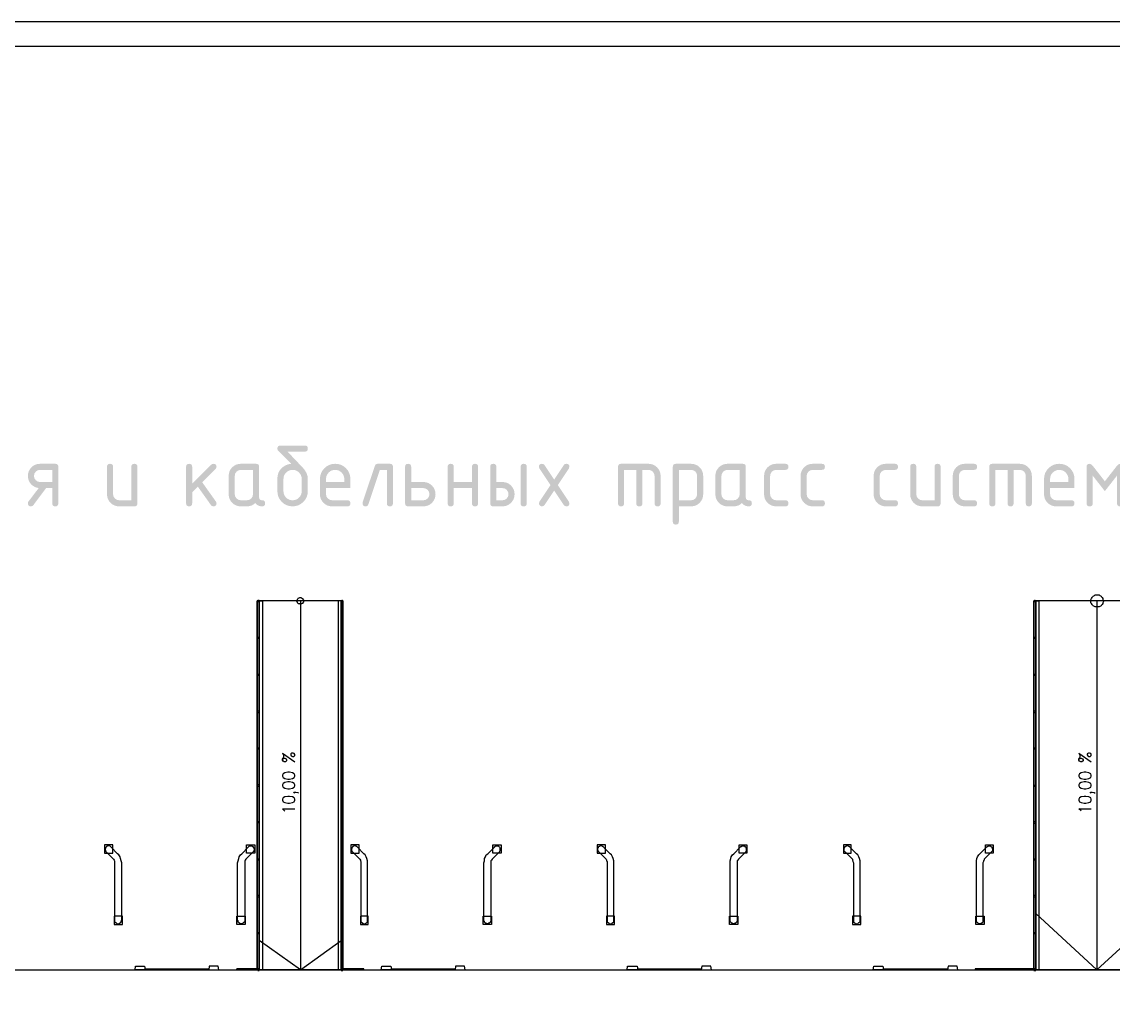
# Model space of a CAD drawing. Header units: millimetres. Extents: x 0 to 420, y 0 to 297.
# Drawn here: x 166.7 to 243.8, y 228.4 to 296.9 of the extents above; entities that cross this region are included whole.
import ezdxf

# ---------------------------------------------------------------- set-up
doc = ezdxf.new("R2010")
doc.units = ezdxf.units.MM
doc.layers.get('0').update_dxf_attribs({"linetype": 'CONTINUOUS'})
doc.styles.get("Standard").update_dxf_attribs({"font": 'STANDARD'})

msp = doc.modelspace()

# ---------------------------------------------------------------- hatches: boundary and pattern name
at = {"true_color": 0x000007}
h = msp.add_hatch(color=0, dxfattribs=at)
h.paths.add_polyline_path([(186.873265, 264.611995), (186.873265, 263.752651), (186.853628, 263.537763), (186.794717, 263.339515), (186.696531, 263.157803), (186.559072, 262.992525), (186.393716, 262.855066), (186.211875, 262.75688), (186.013602, 262.697969), (185.798946, 262.678332), (185.584058, 262.697969), (185.38581, 262.75688), (185.204099, 262.855066), (185.03882, 262.992525), (184.901361, 263.157803), (184.803176, 263.339515), (184.744265, 263.537763), (184.724628, 263.752651), (184.724628, 264.611995), (184.733311, 264.768653), (184.759371, 264.914509), (184.802821, 265.049566), (184.863672, 265.173822), (184.941938, 265.287277), (185.037632, 265.389932), (185.150767, 265.481787), (185.281355, 265.562842), (185.504115, 265.655377), (185.710752, 265.686314), (184.76652, 266.630546), (184.735032, 266.683462), (184.724628, 266.757877), (184.737977, 266.853056), (184.778096, 266.921105), (184.845085, 266.961973), (184.93905, 266.975607), (186.661598, 266.975607), (186.755649, 266.962171), (186.822829, 266.921863), (186.863136, 266.854684), (186.876572, 266.760633), (186.863136, 266.666668), (186.822829, 266.599678), (186.755649, 266.55956), (186.661598, 266.54621), (185.440656, 266.54621), (186.521589, 265.409604), (186.67537, 265.220563), (186.785277, 265.024649), (186.851259, 264.82181)], flags=0)
h.paths.add_polyline_path([(186.443317, 263.752651), (186.443317, 264.611995), (186.431449, 264.740661), (186.395912, 264.85956), (186.336812, 264.96864), (186.25425, 265.067851), (186.155049, 265.150412), (186.046028, 265.209513), (185.927293, 265.245049), (185.798946, 265.256917), (185.669962, 265.245049), (185.550899, 265.209513), (185.441759, 265.150412), (185.34254, 265.067851), (185.260064, 264.96864), (185.201153, 264.85956), (185.165807, 264.740661), (185.154024, 264.611995), (185.154024, 263.752651), (185.165703, 263.622642), (185.20074, 263.503019), (185.259134, 263.393836), (185.340886, 263.295142), (185.439588, 263.21339), (185.548832, 263.154996), (185.668618, 263.119959), (185.798946, 263.10828), (185.927293, 263.120062), (186.046028, 263.155409), (186.155049, 263.21432), (186.25425, 263.296796), (186.336812, 263.396006), (186.395912, 263.505086), (186.431449, 263.623985)], flags=0)
h = msp.add_hatch(color=0, dxfattribs=at)
h.paths.add_polyline_path([(167.866281, 263.974239), (167.707325, 264.006287), (167.562837, 264.063605), (167.432819, 264.146244), (167.317271, 264.254257), (167.222582, 264.380253), (167.155076, 264.517669), (167.114648, 264.666557), (167.101194, 264.826969), (167.116706, 265.000602), (167.163275, 265.160179), (167.240953, 265.3057), (167.349793, 265.437165), (167.481266, 265.54609), (167.626847, 265.623958), (167.786588, 265.670716), (167.960539, 265.686314), (169.034858, 265.686314), (169.128909, 265.672887), (169.196088, 265.632639), (169.236396, 265.565624), (169.249832, 265.471891), (169.249832, 262.893306), (169.236396, 262.799255), (169.196088, 262.732076), (169.128909, 262.691768), (169.034858, 262.678332), (168.940807, 262.691768), (168.873627, 262.732076), (168.83332, 262.799255), (168.819884, 262.893306), (168.819884, 263.967625), (168.383872, 263.967625), (167.488148, 262.765976), (167.412424, 262.700243), (167.315617, 262.678332), (167.221652, 262.691768), (167.154662, 262.732076), (167.114544, 262.799255), (167.101194, 262.893306), (167.111599, 262.963104), (167.143087, 263.023393)], flags=0)
h.paths.add_polyline_path([(167.530591, 264.826969), (167.562148, 264.663258), (167.657371, 264.524352), (167.796759, 264.42913), (167.960539, 264.397573), (168.819884, 264.397573), (168.819884, 265.256917), (167.960539, 265.256917), (167.794692, 265.225498), (167.655717, 265.13124), (167.561735, 264.992334)], flags=0)
for points in [[(174.837587, 265.471891), (174.837587, 262.893306), (174.824151, 262.799255), (174.783843, 262.732076), (174.716664, 262.691768), (174.622613, 262.678332), (173.548294, 262.678332), (173.374343, 262.693852), (173.214602, 262.740482), (173.069021, 262.818324), (172.937548, 262.927482), (172.828709, 263.058946), (172.75103, 263.204467), (172.704461, 263.364044), (172.68895, 263.537677), (172.68895, 265.471891), (172.702299, 265.565624), (172.742418, 265.632639), (172.809407, 265.672887), (172.903372, 265.686314), (172.997424, 265.672887), (173.064603, 265.632639), (173.10491, 265.565624), (173.118346, 265.471891), (173.118346, 263.537677), (173.149903, 263.373966), (173.245126, 263.23506), (173.384514, 263.139837), (173.548294, 263.10828), (174.407639, 263.10828), (174.407639, 265.471891), (174.421075, 265.565624), (174.461382, 265.632639), (174.528562, 265.672887), (174.622613, 265.686314), (174.716664, 265.672887), (174.783843, 265.632639), (174.824151, 265.565624)], [(178.706102, 264.273549), (180.05713, 265.624578), (180.126514, 265.670742), (180.210368, 265.686314), (180.304419, 265.672887), (180.371599, 265.632639), (180.411906, 265.565624), (180.425342, 265.471891), (180.408943, 265.391758), (180.360299, 265.321961), (179.416067, 264.377729), (180.382898, 263.016778), (180.414662, 262.955662), (180.425342, 262.889999), (180.411906, 262.797395), (180.371599, 262.731249), (180.304419, 262.691561), (180.210368, 262.678332), (180.108393, 262.70107), (180.031223, 262.769283), (179.106835, 264.068497), (178.706102, 263.668315), (178.706102, 262.893306), (178.692666, 262.799255), (178.652358, 262.732076), (178.585179, 262.691768), (178.491128, 262.678332), (178.397163, 262.691768), (178.330173, 262.732076), (178.290055, 262.799255), (178.276705, 262.893306), (178.276705, 265.471891), (178.290055, 265.565624), (178.330173, 265.632639), (178.397163, 265.672887), (178.491128, 265.686314), (178.585179, 265.672887), (178.652358, 265.632639), (178.692666, 265.565624), (178.706102, 265.471891)], [(191.813451, 265.686314), (192.672796, 265.686314), (192.766847, 265.672887), (192.834026, 265.632639), (192.874334, 265.565624), (192.88777, 265.471891), (192.88777, 262.893306), (192.874334, 262.799255), (192.834026, 262.732076), (192.766847, 262.691768), (192.672796, 262.678332), (192.578745, 262.691768), (192.511565, 262.732076), (192.471258, 262.799255), (192.457822, 262.893306), (192.457822, 265.256917), (191.966138, 265.256917), (191.155851, 262.824956), (191.12463, 262.760653), (191.080542, 262.71485), (191.023534, 262.687445), (190.953555, 262.678332), (190.85959, 262.691975), (190.792601, 262.732903), (190.752482, 262.801115), (190.739133, 262.896614), (190.748503, 262.961657), (191.598477, 265.510476), (191.633617, 265.58725), (191.68116, 265.642217), (191.741104, 265.675273)], [(197.183034, 263.967625), (197.183034, 262.893306), (197.169598, 262.799255), (197.129291, 262.732076), (197.062112, 262.691768), (196.96806, 262.678332), (196.874095, 262.691768), (196.807106, 262.732076), (196.766987, 262.799255), (196.753638, 262.893306), (196.753638, 265.471891), (196.766987, 265.565624), (196.807106, 265.632639), (196.874095, 265.672887), (196.96806, 265.686314), (197.062112, 265.672887), (197.129291, 265.632639), (197.169598, 265.565624), (197.183034, 265.471891), (197.183034, 264.397573), (198.472327, 264.397573), (198.472327, 265.471891), (198.485763, 265.565624), (198.52607, 265.632639), (198.59325, 265.672887), (198.687301, 265.686314), (198.781352, 265.672887), (198.848531, 265.632639), (198.888839, 265.565624), (198.902275, 265.471891), (198.902275, 262.893306), (198.888839, 262.799255), (198.848531, 262.732076), (198.781352, 262.691768), (198.687301, 262.678332), (198.59325, 262.691768), (198.52607, 262.732076), (198.485763, 262.799255), (198.472327, 262.893306), (198.472327, 263.967625)], [(204.536053, 264.182599), (205.314369, 263.013471), (205.350198, 262.893306), (205.336762, 262.799255), (205.296454, 262.732076), (205.229275, 262.691768), (205.135224, 262.678332), (205.031595, 262.701897), (204.956079, 262.77259), (204.275879, 263.795094), (203.595128, 262.77259), (203.519405, 262.701897), (203.415983, 262.678332), (203.334266, 262.694111), (203.26495, 262.741722), (203.217339, 262.811106), (203.20156, 262.893306), (203.237389, 263.013471), (204.015154, 264.182599), (203.237389, 265.351175), (203.20156, 265.471891), (203.21491, 265.565624), (203.255028, 265.632639), (203.322018, 265.672887), (203.415983, 265.686314), (203.519405, 265.66275), (203.595128, 265.592056), (204.275879, 264.572859), (204.956079, 265.592056), (205.031595, 265.66275), (205.135224, 265.686314), (205.229275, 265.673085), (205.296454, 265.633397), (205.336762, 265.567252), (205.350198, 265.474647), (205.314369, 265.351175)], [(209.003738, 265.686314), (210.937953, 265.686314), (211.109932, 265.670613), (211.268682, 265.623544), (211.414203, 265.54516), (211.546494, 265.435511), (211.656143, 265.303529), (211.734528, 265.158112), (211.781596, 264.999259), (211.797297, 264.826969), (211.797297, 262.893306), (211.783862, 262.799255), (211.743554, 262.732076), (211.676375, 262.691768), (211.582323, 262.678332), (211.488272, 262.691768), (211.421093, 262.732076), (211.380785, 262.799255), (211.367349, 262.893306), (211.367349, 264.826969), (211.336413, 264.994401), (211.243877, 265.132894), (211.105384, 265.225911), (210.937953, 265.256917), (210.508005, 265.256917), (210.508005, 262.893306), (210.494569, 262.799255), (210.454261, 262.732076), (210.387082, 262.691768), (210.293031, 262.678332), (210.199066, 262.691768), (210.132076, 262.732076), (210.091958, 262.799255), (210.078608, 262.893306), (210.078608, 265.256917), (209.218712, 265.256917), (209.218712, 262.893306), (209.205276, 262.799255), (209.164969, 262.732076), (209.097789, 262.691768), (209.003738, 262.678332), (208.909773, 262.691768), (208.842784, 262.732076), (208.802665, 262.799255), (208.789316, 262.893306), (208.789316, 265.471891), (208.802665, 265.565624), (208.842784, 265.632639), (208.909773, 265.672887)], [(219.534055, 264.826969), (219.534055, 263.537677), (219.565612, 263.373966), (219.660835, 263.23506), (219.800223, 263.139837), (219.964003, 263.10828), (220.608374, 263.10828), (220.702425, 263.094844), (220.769604, 263.054537), (220.809912, 262.987357), (220.823348, 262.893306), (220.809912, 262.799255), (220.769604, 262.732076), (220.702425, 262.691768), (220.608374, 262.678332), (219.964003, 262.678332), (219.790052, 262.693852), (219.630311, 262.740482), (219.48473, 262.818324), (219.353257, 262.927482), (219.244417, 263.058946), (219.166739, 263.204467), (219.12017, 263.364044), (219.104658, 263.537677), (219.104658, 264.826969), (219.12017, 265.000602), (219.166739, 265.160179), (219.244417, 265.3057), (219.353257, 265.437165), (219.48473, 265.54609), (219.630311, 265.623958), (219.790052, 265.670716), (219.964003, 265.686314), (220.608374, 265.686314), (220.702425, 265.672887), (220.769604, 265.632639), (220.809912, 265.565624), (220.823348, 265.471891), (220.809912, 265.37784), (220.769604, 265.310661), (220.702425, 265.270353), (220.608374, 265.256917), (219.964003, 265.256917), (219.798156, 265.225498), (219.659181, 265.13124), (219.565199, 264.992334)], [(222.114558, 264.826969), (222.114558, 263.537677), (222.146115, 263.373966), (222.241337, 263.23506), (222.380726, 263.139837), (222.544506, 263.10828), (223.188876, 263.10828), (223.282928, 263.094844), (223.350107, 263.054537), (223.390415, 262.987357), (223.40385, 262.893306), (223.390415, 262.799255), (223.350107, 262.732076), (223.282928, 262.691768), (223.188876, 262.678332), (222.544506, 262.678332), (222.370554, 262.693852), (222.210814, 262.740482), (222.065233, 262.818324), (221.933759, 262.927482), (221.82492, 263.058946), (221.747242, 263.204467), (221.700673, 263.364044), (221.685161, 263.537677), (221.685161, 264.826969), (221.700673, 265.000602), (221.747242, 265.160179), (221.82492, 265.3057), (221.933759, 265.437165), (222.065233, 265.54609), (222.210814, 265.623958), (222.370554, 265.670716), (222.544506, 265.686314), (223.188876, 265.686314), (223.282928, 265.672887), (223.350107, 265.632639), (223.390415, 265.565624), (223.40385, 265.471891), (223.390415, 265.37784), (223.350107, 265.310661), (223.282928, 265.270353), (223.188876, 265.256917), (222.544506, 265.256917), (222.378659, 265.225498), (222.239684, 265.13124), (222.145702, 264.992334)], [(227.275563, 264.826969), (227.275563, 263.537677), (227.30712, 263.373966), (227.402343, 263.23506), (227.541731, 263.139837), (227.705511, 263.10828), (228.349882, 263.10828), (228.443933, 263.094844), (228.511112, 263.054537), (228.55142, 262.987357), (228.564856, 262.893306), (228.55142, 262.799255), (228.511112, 262.732076), (228.443933, 262.691768), (228.349882, 262.678332), (227.705511, 262.678332), (227.53156, 262.693852), (227.371819, 262.740482), (227.226238, 262.818324), (227.094765, 262.927482), (226.985926, 263.058946), (226.908247, 263.204467), (226.861678, 263.364044), (226.846167, 263.537677), (226.846167, 264.826969), (226.861678, 265.000602), (226.908247, 265.160179), (226.985926, 265.3057), (227.094765, 265.437165), (227.226238, 265.54609), (227.371819, 265.623958), (227.53156, 265.670716), (227.705511, 265.686314), (228.349882, 265.686314), (228.443933, 265.672887), (228.511112, 265.632639), (228.55142, 265.565624), (228.564856, 265.471891), (228.55142, 265.37784), (228.511112, 265.310661), (228.443933, 265.270353), (228.349882, 265.256917), (227.705511, 265.256917), (227.539664, 265.225498), (227.400689, 265.13124), (227.306707, 264.992334)], [(231.575306, 265.471891), (231.575306, 262.893306), (231.561871, 262.799255), (231.521563, 262.732076), (231.454384, 262.691768), (231.360332, 262.678332), (230.286014, 262.678332), (230.112062, 262.693852), (229.952322, 262.740482), (229.806741, 262.818324), (229.675267, 262.927482), (229.566428, 263.058946), (229.48875, 263.204467), (229.442181, 263.364044), (229.426669, 263.537677), (229.426669, 265.471891), (229.440019, 265.565624), (229.480137, 265.632639), (229.547127, 265.672887), (229.641092, 265.686314), (229.735143, 265.672887), (229.802323, 265.632639), (229.84263, 265.565624), (229.856066, 265.471891), (229.856066, 263.537677), (229.887623, 263.373966), (229.982846, 263.23506), (230.122234, 263.139837), (230.286014, 263.10828), (231.145359, 263.10828), (231.145359, 265.471891), (231.158794, 265.565624), (231.199102, 265.632639), (231.266281, 265.672887), (231.360332, 265.686314), (231.454384, 265.672887), (231.521563, 265.632639), (231.561871, 265.565624)], [(232.863318, 264.826969), (232.863318, 263.537677), (232.894876, 263.373966), (232.990098, 263.23506), (233.129487, 263.139837), (233.293266, 263.10828), (233.937637, 263.10828), (234.031688, 263.094844), (234.098868, 263.054537), (234.139175, 262.987357), (234.152611, 262.893306), (234.139175, 262.799255), (234.098868, 262.732076), (234.031688, 262.691768), (233.937637, 262.678332), (233.293266, 262.678332), (233.119315, 262.693852), (232.959574, 262.740482), (232.813993, 262.818324), (232.68252, 262.927482), (232.573681, 263.058946), (232.496002, 263.204467), (232.449433, 263.364044), (232.433922, 263.537677), (232.433922, 264.826969), (232.449433, 265.000602), (232.496002, 265.160179), (232.573681, 265.3057), (232.68252, 265.437165), (232.813993, 265.54609), (232.959574, 265.623958), (233.119315, 265.670716), (233.293266, 265.686314), (233.937637, 265.686314), (234.031688, 265.672887), (234.098868, 265.632639), (234.139175, 265.565624), (234.152611, 265.471891), (234.139175, 265.37784), (234.098868, 265.310661), (234.031688, 265.270353), (233.937637, 265.256917), (233.293266, 265.256917), (233.12742, 265.225498), (232.988444, 265.13124), (232.894462, 264.992334)], [(235.228847, 265.686314), (237.163062, 265.686314), (237.335041, 265.670613), (237.493791, 265.623544), (237.639312, 265.54516), (237.771603, 265.435511), (237.881252, 265.303529), (237.959637, 265.158112), (238.006705, 264.999259), (238.022406, 264.826969), (238.022406, 262.893306), (238.00897, 262.799255), (237.968663, 262.732076), (237.901483, 262.691768), (237.807432, 262.678332), (237.713381, 262.691768), (237.646202, 262.732076), (237.605894, 262.799255), (237.592458, 262.893306), (237.592458, 264.826969), (237.561521, 264.994401), (237.468986, 265.132894), (237.330493, 265.225911), (237.163062, 265.256917), (236.733114, 265.256917), (236.733114, 262.893306), (236.719678, 262.799255), (236.67937, 262.732076), (236.612191, 262.691768), (236.51814, 262.678332), (236.424175, 262.691768), (236.357185, 262.732076), (236.317067, 262.799255), (236.303717, 262.893306), (236.303717, 265.256917), (235.443821, 265.256917), (235.443821, 262.893306), (235.430385, 262.799255), (235.390078, 262.732076), (235.322898, 262.691768), (235.228847, 262.678332), (235.134882, 262.691768), (235.067892, 262.732076), (235.027774, 262.799255), (235.014424, 262.893306), (235.014424, 265.471891), (235.027774, 265.565624), (235.067892, 265.632639), (235.134882, 265.672887)], [(243.17839, 263.752651), (242.318494, 264.852877), (242.318494, 262.893306), (242.305058, 262.799255), (242.26475, 262.732076), (242.197571, 262.691768), (242.10352, 262.678332), (242.009555, 262.691768), (241.942565, 262.732076), (241.902447, 262.799255), (241.889097, 262.893306), (241.889097, 265.471891), (241.902447, 265.565624), (241.942565, 265.632639), (242.009555, 265.672887), (242.10352, 265.686314), (242.211007, 265.65207), (242.318494, 265.549613), (243.17839, 264.449387), (244.037734, 265.549613), (244.145221, 265.65207), (244.252708, 265.686314), (244.346441, 265.672887), (244.413456, 265.632639), (244.453704, 265.565624), (244.467131, 265.471891), (244.467131, 262.893306), (244.453704, 262.799255), (244.413456, 262.732076), (244.346441, 262.691768), (244.252708, 262.678332), (244.158657, 262.691768), (244.091478, 262.732076), (244.05117, 262.799255), (244.037734, 262.893306), (244.037734, 264.852877)]]:
    msp.add_hatch(color=0, dxfattribs=at).paths.add_polyline_path(points, flags=0)
h = msp.add_hatch(color=0, dxfattribs=at)
h.paths.add_polyline_path([(183.002647, 265.256917), (182.143302, 265.256917), (181.977455, 265.225498), (181.83848, 265.13124), (181.744498, 264.992334), (181.713354, 264.826969), (181.713354, 263.537677), (181.744911, 263.373966), (181.840134, 263.23506), (181.979522, 263.139837), (182.143302, 263.10828), (182.57325, 263.10828), (182.738339, 263.139424), (182.87697, 263.233406), (182.971227, 263.371899), (183.002647, 263.537677)], flags=0)
h.paths.add_polyline_path([(183.861991, 262.893306), (183.848564, 262.799255), (183.808317, 262.732076), (183.741301, 262.691768), (183.647568, 262.678332), (183.504313, 262.692509), (183.374648, 262.735107), (183.258522, 262.806231), (183.155884, 262.905984), (183.030199, 262.806231), (182.891232, 262.735107), (182.738933, 262.692509), (182.57325, 262.678332), (182.143302, 262.678332), (181.969351, 262.693852), (181.80961, 262.740482), (181.664029, 262.818324), (181.532555, 262.927482), (181.423716, 263.058946), (181.346038, 263.204467), (181.299469, 263.364044), (181.283957, 263.537677), (181.283957, 264.826969), (181.299469, 265.000602), (181.346038, 265.160179), (181.423716, 265.3057), (181.532555, 265.437165), (181.664029, 265.54609), (181.80961, 265.623958), (181.969351, 265.670716), (182.143302, 265.686314), (183.217621, 265.686314), (183.311672, 265.672887), (183.378851, 265.632639), (183.419159, 265.565624), (183.432595, 265.471891), (183.432595, 263.322703), (183.445944, 263.228738), (183.486062, 263.161748), (183.553052, 263.12163), (183.647017, 263.10828), (183.741068, 263.094844), (183.808248, 263.054537), (183.848555, 262.987357)], flags=0)
h = msp.add_hatch(color=0, dxfattribs=at)
h.paths.add_polyline_path([(188.806199, 265.256917), (188.677214, 265.245049), (188.558152, 265.209513), (188.449011, 265.150412), (188.349792, 265.067851), (188.267317, 264.96864), (188.208406, 264.85956), (188.173059, 264.740661), (188.161277, 264.611995), (188.161277, 264.397573), (189.450569, 264.397573), (189.450569, 264.611995), (189.438701, 264.740661), (189.403165, 264.85956), (189.344064, 264.96864), (189.261503, 265.067851), (189.162301, 265.150412), (189.053281, 265.209513), (188.934546, 265.245049)], flags=0)
h.paths.add_polyline_path([(188.161277, 263.967625), (188.161277, 263.537677), (188.192834, 263.373966), (188.288056, 263.23506), (188.427445, 263.139837), (188.591225, 263.10828), (189.665543, 263.10828), (189.759594, 263.094844), (189.826774, 263.054537), (189.867081, 262.987357), (189.880517, 262.893306), (189.867081, 262.799255), (189.826774, 262.732076), (189.759594, 262.691768), (189.665543, 262.678332), (188.591225, 262.678332), (188.417273, 262.693852), (188.257533, 262.740482), (188.111952, 262.818324), (187.980478, 262.927482), (187.871639, 263.058946), (187.793961, 263.204467), (187.747392, 263.364044), (187.73188, 263.537677), (187.73188, 264.611995), (187.751517, 264.826651), (187.810428, 265.024925), (187.908614, 265.206765), (188.046073, 265.372121), (188.211351, 265.509581), (188.393063, 265.607766), (188.591311, 265.666677), (188.806199, 265.686314), (189.023541, 265.666884), (189.223262, 265.608593), (189.405309, 265.511441), (189.569632, 265.375429), (189.705644, 265.211106), (189.802796, 265.029059), (189.861087, 264.829338), (189.880517, 264.611995), (189.880517, 263.967625)], flags=0)
h = msp.add_hatch(color=0, dxfattribs=at)
h.paths.add_polyline_path([(195.895022, 263.537677), (195.879425, 263.364044), (195.832666, 263.204467), (195.754798, 263.058946), (195.645873, 262.927482), (195.514098, 262.818324), (195.368474, 262.740482), (195.209, 262.693852), (195.035678, 262.678332), (193.960808, 262.678332), (193.866843, 262.691768), (193.799853, 262.732076), (193.759735, 262.799255), (193.746385, 262.893306), (193.746385, 265.471891), (193.759735, 265.565624), (193.799853, 265.632639), (193.866843, 265.672887), (193.960808, 265.686314), (194.054859, 265.672887), (194.122038, 265.632639), (194.162346, 265.565624), (194.175782, 265.471891), (194.175782, 264.397573), (195.035678, 264.397573), (195.209, 264.381872), (195.368474, 264.334803), (195.514098, 264.256419), (195.645873, 264.14677), (195.754798, 264.01447), (195.832666, 263.868888), (195.879425, 263.709975)], flags=0)
h.paths.add_polyline_path([(195.465074, 263.537677), (195.434069, 263.705109), (195.341051, 263.843601), (195.202834, 263.936619), (195.035678, 263.967625), (194.175782, 263.967625), (194.175782, 263.10828), (195.035678, 263.10828), (195.200767, 263.139424), (195.339397, 263.233406), (195.433655, 263.371899)], flags=0)
h = msp.add_hatch(color=0, dxfattribs=at)
h.paths.add_polyline_path([(201.479579, 263.537677), (201.463982, 263.364044), (201.417223, 263.204467), (201.339355, 263.058946), (201.23043, 262.927482), (201.098655, 262.818324), (200.953031, 262.740482), (200.793558, 262.693852), (200.620235, 262.678332), (199.975313, 262.678332), (199.881348, 262.691768), (199.814358, 262.732076), (199.77424, 262.799255), (199.76089, 262.893306), (199.76089, 265.471891), (199.77424, 265.565624), (199.814358, 265.632639), (199.881348, 265.672887), (199.975313, 265.686314), (200.069364, 265.672887), (200.136543, 265.632639), (200.176851, 265.565624), (200.190287, 265.471891), (200.190287, 264.397573), (200.620235, 264.397573), (200.793558, 264.381975), (200.953031, 264.335217), (201.098655, 264.257349), (201.23043, 264.148423), (201.339355, 264.01664), (201.417223, 263.870955), (201.463982, 263.711318)], flags=0)
h.paths.add_polyline_path([(201.050183, 263.537677), (201.019177, 263.705109), (200.926159, 263.843601), (200.787666, 263.936619), (200.620235, 263.967625), (200.190287, 263.967625), (200.190287, 263.10828), (200.620235, 263.10828), (200.785599, 263.139424), (200.924506, 263.233406), (201.018763, 263.371899)], flags=0)
h.paths.add_polyline_path([(201.909527, 265.471891), (201.922963, 265.565624), (201.963271, 265.632639), (202.03045, 265.672887), (202.124501, 265.686314), (202.218234, 265.672887), (202.285249, 265.632639), (202.325497, 265.565624), (202.338924, 265.471891), (202.338924, 262.893306), (202.325497, 262.799255), (202.285249, 262.732076), (202.218234, 262.691768), (202.124501, 262.678332), (202.03045, 262.691768), (201.963271, 262.732076), (201.922963, 262.799255), (201.909527, 262.893306)], flags=0)
h = msp.add_hatch(color=0, dxfattribs=at)
h.paths.add_polyline_path([(212.656736, 265.471891), (212.670085, 265.565624), (212.710204, 265.632639), (212.777193, 265.672887), (212.871158, 265.686314), (213.946028, 265.686314), (214.119351, 265.670716), (214.278824, 265.623958), (214.424449, 265.54609), (214.556224, 265.437165), (214.665149, 265.3057), (214.743017, 265.160179), (214.789775, 265.000602), (214.805373, 264.826969), (214.805373, 263.537677), (214.789775, 263.365388), (214.743017, 263.206534), (214.665149, 263.061117), (214.556224, 262.929135), (214.424449, 262.819254), (214.278824, 262.740895), (214.119351, 262.693956), (213.946028, 262.678332), (213.086132, 262.678332), (213.086132, 261.604014), (213.072697, 261.509963), (213.032389, 261.442783), (212.96521, 261.402476), (212.871158, 261.38904), (212.777193, 261.402476), (212.710204, 261.442783), (212.670085, 261.509963), (212.656736, 261.604014)], flags=0)
h.paths.add_polyline_path([(213.086132, 265.256917), (213.086132, 263.10828), (213.946028, 263.10828), (214.111117, 263.139424), (214.249748, 263.233406), (214.344006, 263.371899), (214.375425, 263.537677), (214.375425, 264.826969), (214.344419, 264.994401), (214.251402, 265.132894), (214.113184, 265.225911), (213.946028, 265.256917)], flags=0)
h = msp.add_hatch(color=0, dxfattribs=at)
h.paths.add_polyline_path([(217.382677, 265.256917), (216.523333, 265.256917), (216.357486, 265.225498), (216.218511, 265.13124), (216.124529, 264.992334), (216.093385, 264.826969), (216.093385, 263.537677), (216.124942, 263.373966), (216.220164, 263.23506), (216.359553, 263.139837), (216.523333, 263.10828), (216.953281, 263.10828), (217.11837, 263.139424), (217.257, 263.233406), (217.351258, 263.371899), (217.382677, 263.537677)], flags=0)
h.paths.add_polyline_path([(218.242022, 262.893306), (218.228595, 262.799255), (218.188347, 262.732076), (218.121332, 262.691768), (218.027599, 262.678332), (217.884344, 262.692509), (217.754679, 262.735107), (217.638553, 262.806231), (217.535915, 262.905984), (217.41023, 262.806231), (217.271263, 262.735107), (217.118964, 262.692509), (216.953281, 262.678332), (216.523333, 262.678332), (216.349381, 262.693852), (216.189641, 262.740482), (216.04406, 262.818324), (215.912586, 262.927482), (215.803747, 263.058946), (215.726069, 263.204467), (215.6795, 263.364044), (215.663988, 263.537677), (215.663988, 264.826969), (215.6795, 265.000602), (215.726069, 265.160179), (215.803747, 265.3057), (215.912586, 265.437165), (216.04406, 265.54609), (216.189641, 265.623958), (216.349381, 265.670716), (216.523333, 265.686314), (217.597651, 265.686314), (217.691703, 265.672887), (217.758882, 265.632639), (217.799189, 265.565624), (217.812625, 265.471891), (217.812625, 263.322703), (217.825975, 263.228738), (217.866093, 263.161748), (217.933083, 263.12163), (218.027048, 263.10828), (218.121099, 263.094844), (218.188279, 263.054537), (218.228586, 262.987357)], flags=0)
h = msp.add_hatch(color=0, dxfattribs=at)
h.paths.add_polyline_path([(239.956163, 265.256917), (239.827179, 265.245049), (239.708116, 265.209513), (239.598976, 265.150412), (239.499757, 265.067851), (239.417281, 264.96864), (239.35837, 264.85956), (239.323023, 264.740661), (239.311241, 264.611995), (239.311241, 264.397573), (240.600534, 264.397573), (240.600534, 264.611995), (240.588665, 264.740661), (240.553129, 264.85956), (240.494029, 264.96864), (240.411467, 265.067851), (240.312265, 265.150412), (240.203245, 265.209513), (240.08451, 265.245049)], flags=0)
h.paths.add_polyline_path([(239.311241, 263.967625), (239.311241, 263.537677), (239.342798, 263.373966), (239.438021, 263.23506), (239.577409, 263.139837), (239.741189, 263.10828), (240.815508, 263.10828), (240.909559, 263.094844), (240.976738, 263.054537), (241.017046, 262.987357), (241.030482, 262.893306), (241.017046, 262.799255), (240.976738, 262.732076), (240.909559, 262.691768), (240.815508, 262.678332), (239.741189, 262.678332), (239.567238, 262.693852), (239.407497, 262.740482), (239.261916, 262.818324), (239.130443, 262.927482), (239.021603, 263.058946), (238.943925, 263.204467), (238.897356, 263.364044), (238.881845, 263.537677), (238.881845, 264.611995), (238.901482, 264.826651), (238.960393, 265.024925), (239.058578, 265.206765), (239.196037, 265.372121), (239.361316, 265.509581), (239.543027, 265.607766), (239.741275, 265.666677), (239.956163, 265.686314), (240.173506, 265.666884), (240.373226, 265.608593), (240.555274, 265.511441), (240.719596, 265.375429), (240.855609, 265.211106), (240.95276, 265.029059), (241.011051, 264.829338), (241.030482, 264.611995), (241.030482, 263.967625)], flags=0)
at = {"true_color": 0x0000fc}
h = msp.add_hatch(color=0, dxfattribs=at)
h.paths.add_polyline_path([(179.874333, 229.954667), (175.387, 229.954667), (179.874333, 229.912333)], flags=0)
h.paths.add_polyline_path([(175.387, 229.954667), (179.874333, 229.912333), (175.387, 229.912333)], flags=0)
h = msp.add_hatch(color=0, dxfattribs=at)
h.paths.add_polyline_path([(197.273333, 229.954667), (192.786, 229.954667), (197.273333, 229.912333)], flags=0)
h.paths.add_polyline_path([(192.786, 229.954667), (197.273333, 229.912333), (192.786, 229.912333)], flags=0)
h = msp.add_hatch(color=0, dxfattribs=at)
h.paths.add_polyline_path([(214.672333, 229.954667), (210.185, 229.954667), (214.672333, 229.912333)], flags=0)
h.paths.add_polyline_path([(210.185, 229.954667), (214.672333, 229.912333), (210.185, 229.912333)], flags=0)
h = msp.add_hatch(color=0, dxfattribs=at)
h.paths.add_polyline_path([(232.071333, 229.954667), (227.541667, 229.954667), (232.071333, 229.912333)], flags=0)
h.paths.add_polyline_path([(227.541667, 229.954667), (232.071333, 229.912333), (227.541667, 229.912333)], flags=0)

# ---------------------------------------------------------------- linework, layer by layer
at = {"color": 0, "true_color": 0x000007}
for points in [[(0.211668, 0), (420.073667, 0), (420.073667, 296.925999), (0.211668, 296.925999)], [(7.239002, 1.735667), (418.338, 1.735667), (418.338, 295.190332), (7.239002, 295.190332)], [(183.430333, 255.989667), (183.430333, 256.032), (183.388, 256.032), (183.345667, 256.032), (183.345667, 255.989667), (183.303333, 255.989667), (183.345667, 255.989667), (183.345667, 255.947333), (183.388, 255.947333), (183.430333, 255.947333)], [(183.303333, 229.912333), (183.303333, 255.989667), (183.430333, 255.989667), (183.430333, 229.912333), (183.303333, 229.912333), (183.303333, 255.989667), (183.430333, 255.989667), (183.430333, 229.912333), (183.303333, 229.912333), (183.303333, 255.989667), (183.430333, 255.989667), (183.430333, 229.912333), (183.303333, 229.912333), (183.303333, 255.989667), (183.430333, 255.989667), (183.430333, 229.912333), (183.303333, 229.912333), (183.430333, 229.912333), (183.430333, 255.989667), (183.303333, 255.989667)], [(183.557333, 229.912333), (183.430333, 229.912333), (183.430333, 255.989667), (183.684333, 255.989667), (183.684333, 229.912333)], [(186.351333, 255.735667), (186.309, 255.778), (186.266667, 255.778), (186.224333, 255.778), (186.182, 255.820333), (186.139667, 255.862667), (186.139667, 255.905), (186.097333, 255.947333), (186.097333, 255.989667), (186.097333, 256.032), (186.139667, 256.074333), (186.139667, 256.116667), (186.182, 256.159), (186.224333, 256.201333), (186.266667, 256.201333), (186.309, 256.243667), (186.351333, 256.243667), (186.393667, 256.243667), (186.393667, 256.201333), (186.436, 256.201333), (186.478333, 256.159), (186.520667, 256.159), (186.520667, 256.116667), (186.563, 256.074333), (186.563, 256.032), (186.563, 255.989667), (186.563, 255.947333), (186.563, 255.905), (186.520667, 255.862667), (186.520667, 255.820333), (186.478333, 255.820333), (186.436, 255.778), (186.393667, 255.778)], [(189.103, 229.912333), (189.23, 229.912333), (189.23, 255.989667), (189.018333, 255.989667), (189.018333, 229.912333)], [(189.357, 255.989667), (189.314667, 256.032), (189.272333, 256.032), (189.23, 255.989667), (189.272333, 255.989667), (189.272333, 255.947333), (189.314667, 255.947333), (189.314667, 255.989667)], [(189.23, 229.912333), (189.23, 255.989667), (189.357, 255.989667), (189.357, 229.912333), (189.23, 229.912333), (189.23, 255.989667), (189.357, 255.989667), (189.357, 229.912333), (189.23, 229.912333), (189.23, 255.989667), (189.357, 255.989667), (189.357, 229.912333), (189.23, 229.912333), (189.23, 255.989667), (189.357, 255.989667), (189.357, 229.912333), (189.23, 229.912333), (189.357, 229.912333), (189.357, 255.989667), (189.23, 255.989667)], [(238.294333, 255.989667), (238.252, 255.989667), (238.252, 256.032), (238.209667, 256.032), (238.209667, 255.989667), (238.167333, 255.989667), (238.167333, 255.947333), (238.209667, 255.947333), (238.252, 255.947333)], [(238.167333, 229.912333), (238.167333, 255.989667), (238.294333, 255.989667), (238.294333, 229.912333), (238.167333, 229.912333), (238.167333, 255.989667), (238.294333, 255.989667), (238.294333, 229.912333), (238.167333, 229.912333), (238.167333, 255.989667), (238.294333, 255.989667), (238.294333, 229.912333), (238.167333, 229.912333), (238.167333, 255.989667), (238.294333, 255.989667), (238.294333, 229.912333), (238.167333, 229.912333), (238.294333, 229.912333), (238.294333, 255.989667), (238.167333, 255.989667)], [(238.379, 229.912333), (238.294333, 229.912333), (238.294333, 255.989667), (238.506, 255.989667), (238.506, 229.912333)], [(242.612333, 255.566333), (242.57, 255.566333), (242.485333, 255.566333), (242.443, 255.608667), (242.358333, 255.651), (242.316, 255.693333), (242.273667, 255.735667), (242.231333, 255.820333), (242.189, 255.862667), (242.189, 255.947333), (242.189, 256.032), (242.189, 256.074333), (242.231333, 256.159), (242.273667, 256.243667), (242.316, 256.286), (242.358333, 256.328333), (242.443, 256.370667), (242.485333, 256.413), (242.57, 256.413), (242.612333, 256.413), (242.697, 256.413), (242.781667, 256.413), (242.824, 256.370667), (242.908667, 256.328333), (242.951, 256.286), (242.993333, 256.243667), (243.035667, 256.159), (243.035667, 256.074333), (243.078, 256.032), (243.078, 255.947333), (243.035667, 255.862667), (243.035667, 255.820333), (242.993333, 255.735667), (242.951, 255.693333), (242.908667, 255.651), (242.824, 255.608667), (242.781667, 255.566333), (242.697, 255.566333)], [(183.303333, 253.365), (183.430333, 253.365), (183.430333, 253.407333), (183.303333, 253.407333)], [(189.23, 253.365), (189.357, 253.365), (189.357, 253.407333), (189.23, 253.407333)], [(238.167333, 253.365), (238.294333, 253.365), (238.294333, 253.407333), (238.167333, 253.407333)], [(183.303333, 250.740333), (183.430333, 250.740333), (183.430333, 250.782667), (183.303333, 250.782667)], [(189.23, 250.740333), (189.357, 250.740333), (189.357, 250.782667), (189.23, 250.782667)], [(238.167333, 250.740333), (238.294333, 250.740333), (238.294333, 250.782667), (238.167333, 250.782667)], [(183.303333, 248.115667), (183.430333, 248.115667), (183.430333, 248.200333), (183.303333, 248.200333)], [(189.23, 248.115667), (189.357, 248.115667), (189.357, 248.200333), (189.23, 248.200333)], [(238.167333, 248.115667), (238.294333, 248.115667), (238.294333, 248.200333), (238.167333, 248.200333)], [(183.303333, 245.533333), (183.430333, 245.533333), (183.430333, 245.575667), (183.303333, 245.575667)], [(189.23, 245.533333), (189.357, 245.533333), (189.357, 245.575667), (189.23, 245.575667)], [(238.167333, 245.533333), (238.294333, 245.533333), (238.294333, 245.575667), (238.167333, 245.575667)], [(183.303333, 242.908667), (183.430333, 242.908667), (183.430333, 242.993333), (183.303333, 242.993333)], [(189.23, 242.908667), (189.357, 242.908667), (189.357, 242.993333), (189.23, 242.993333)], [(238.167333, 242.908667), (238.294333, 242.908667), (238.294333, 242.951), (238.167333, 242.951)], [(183.303333, 240.326333), (183.430333, 240.326333), (183.430333, 240.368667), (183.303333, 240.368667)], [(189.23, 240.326333), (189.357, 240.326333), (189.357, 240.368667), (189.23, 240.368667)], [(238.167333, 240.284), (238.294333, 240.284), (238.294333, 240.368667), (238.167333, 240.368667)], [(173.101, 238.167333), (173.101, 238.76), (172.508333, 238.76), (172.508333, 238.167333)], [(173.736, 233.426), (173.736, 237.49), (173.693667, 237.617), (173.651333, 237.786333), (173.609, 237.913333), (173.524333, 238.040333), (173.439667, 238.125), (172.974, 238.590667), (172.931667, 238.633), (172.889333, 238.675333), (172.847, 238.675333), (172.804667, 238.675333), (172.762333, 238.675333), (172.72, 238.675333), (172.677667, 238.633), (172.635333, 238.633), (172.635333, 238.590667), (172.593, 238.548333), (172.593, 238.506), (172.550667, 238.463667), (172.550667, 238.421333), (172.550667, 238.379), (172.593, 238.379), (172.593, 238.336667), (172.593, 238.294333), (172.635333, 238.252), (173.101, 237.786333), (173.143333, 237.744), (173.185667, 237.659333), (173.228, 237.617), (173.228, 237.574667), (173.228, 237.49), (173.228, 233.426), (173.228, 233.383667), (173.228, 233.341333), (173.270333, 233.299), (173.270333, 233.256667), (173.312667, 233.256667), (173.355, 233.214333), (173.397333, 233.172), (173.439667, 233.172), (173.482, 233.172), (173.524333, 233.172), (173.566667, 233.214333), (173.609, 233.214333), (173.651333, 233.256667), (173.693667, 233.299), (173.693667, 233.341333), (173.693667, 233.383667)], [(181.906333, 233.426), (181.906333, 237.49), (181.948667, 237.617), (181.991, 237.786333), (182.033333, 237.913333), (182.118, 238.040333), (182.202667, 238.125), (182.668333, 238.590667), (182.710667, 238.633), (182.753, 238.675333), (182.795333, 238.675333), (182.837667, 238.675333), (182.88, 238.675333), (182.922333, 238.675333), (182.964667, 238.633), (183.007, 238.633), (183.007, 238.590667), (183.049333, 238.548333), (183.049333, 238.506), (183.091667, 238.463667), (183.091667, 238.421333), (183.091667, 238.379), (183.049333, 238.379), (183.049333, 238.336667), (183.049333, 238.294333), (183.007, 238.252), (182.541333, 237.786333), (182.499, 237.744), (182.456667, 237.659333), (182.414333, 237.617), (182.414333, 237.574667), (182.414333, 237.49), (182.414333, 233.426), (182.414333, 233.383667), (182.414333, 233.341333), (182.372, 233.299), (182.372, 233.256667), (182.329667, 233.256667), (182.287333, 233.214333), (182.245, 233.172), (182.202667, 233.172), (182.160333, 233.172), (182.118, 233.172), (182.075667, 233.214333), (182.033333, 233.214333), (181.991, 233.256667), (181.948667, 233.299), (181.948667, 233.341333), (181.948667, 233.383667)], [(182.541333, 238.167333), (182.541333, 238.76), (183.134, 238.76), (183.134, 238.167333)], [(190.5, 238.167333), (190.5, 238.76), (189.907333, 238.76), (189.907333, 238.167333)], [(191.092667, 233.426), (191.092667, 237.49), (191.092667, 237.617), (191.050333, 237.786333), (191.008, 237.913333), (190.923333, 238.040333), (190.838667, 238.125), (190.373, 238.590667), (190.330667, 238.633), (190.288333, 238.633), (190.288333, 238.675333), (190.246, 238.675333), (190.203667, 238.675333), (190.161333, 238.675333), (190.119, 238.675333), (190.076667, 238.633), (190.034333, 238.633), (190.034333, 238.590667), (189.992, 238.548333), (189.992, 238.506), (189.949667, 238.463667), (189.949667, 238.421333), (189.949667, 238.379), (189.992, 238.336667), (189.992, 238.294333), (190.034333, 238.252), (190.5, 237.786333), (190.542333, 237.744), (190.584667, 237.659333), (190.584667, 237.617), (190.627, 237.574667), (190.627, 237.49), (190.627, 233.426), (190.627, 233.383667), (190.627, 233.341333), (190.669333, 233.299), (190.669333, 233.256667), (190.711667, 233.256667), (190.711667, 233.214333), (190.754, 233.214333), (190.796333, 233.172), (190.838667, 233.172), (190.881, 233.172), (190.923333, 233.172), (190.965667, 233.214333), (191.008, 233.214333), (191.050333, 233.256667), (191.092667, 233.299), (191.092667, 233.341333), (191.092667, 233.383667)], [(199.305333, 233.426), (199.305333, 237.49), (199.347667, 237.617), (199.347667, 237.786333), (199.432333, 237.913333), (199.474667, 238.040333), (199.601667, 238.125), (200.067333, 238.590667), (200.067333, 238.633), (200.109667, 238.633), (200.152, 238.675333), (200.194333, 238.675333), (200.236667, 238.675333), (200.279, 238.675333), (200.321333, 238.675333), (200.363667, 238.633), (200.406, 238.590667), (200.448333, 238.548333), (200.448333, 238.506), (200.448333, 238.463667), (200.448333, 238.421333), (200.448333, 238.379), (200.448333, 238.336667), (200.406, 238.294333), (200.406, 238.252), (199.940333, 237.786333), (199.898, 237.744), (199.855667, 237.659333), (199.813333, 237.617), (199.813333, 237.574667), (199.813333, 237.49), (199.813333, 233.426), (199.813333, 233.383667), (199.771, 233.341333), (199.771, 233.299), (199.771, 233.256667), (199.728667, 233.256667), (199.686333, 233.214333), (199.644, 233.214333), (199.601667, 233.172), (199.559333, 233.172), (199.517, 233.172), (199.474667, 233.214333), (199.432333, 233.214333), (199.39, 233.256667), (199.347667, 233.299), (199.347667, 233.341333), (199.305333, 233.383667)], [(199.940333, 238.167333), (199.940333, 238.76), (200.533, 238.76), (200.533, 238.167333)], [(207.899, 238.167333), (207.899, 238.76), (207.306333, 238.76), (207.306333, 238.167333)], [(208.491667, 233.426), (208.491667, 237.49), (208.491667, 237.617), (208.449333, 237.786333), (208.407, 237.913333), (208.322333, 238.040333), (208.237667, 238.125), (207.772, 238.590667), (207.729667, 238.633), (207.687333, 238.633), (207.645, 238.675333), (207.602667, 238.675333), (207.560333, 238.675333), (207.518, 238.675333), (207.475667, 238.633), (207.433333, 238.633), (207.391, 238.590667), (207.391, 238.548333), (207.348667, 238.506), (207.348667, 238.463667), (207.348667, 238.421333), (207.348667, 238.379), (207.391, 238.336667), (207.391, 238.294333), (207.433333, 238.252), (207.899, 237.786333), (207.941333, 237.744), (207.983667, 237.659333), (207.983667, 237.617), (208.026, 237.574667), (208.026, 237.49), (208.026, 233.426), (208.026, 233.383667), (208.026, 233.341333), (208.026, 233.299), (208.068333, 233.256667), (208.110667, 233.256667), (208.110667, 233.214333), (208.153, 233.214333), (208.195333, 233.172), (208.237667, 233.172), (208.28, 233.172), (208.322333, 233.172), (208.364667, 233.214333), (208.407, 233.214333), (208.407, 233.256667), (208.449333, 233.256667), (208.491667, 233.299), (208.491667, 233.341333), (208.491667, 233.383667)], [(216.704333, 233.426), (216.704333, 237.49), (216.704333, 237.617), (216.746667, 237.786333), (216.789, 237.913333), (216.873667, 238.040333), (216.958333, 238.125), (217.424, 238.590667), (217.466333, 238.633), (217.508667, 238.633), (217.551, 238.675333), (217.593333, 238.675333), (217.635667, 238.675333), (217.678, 238.675333), (217.720333, 238.675333), (217.720333, 238.633), (217.762667, 238.633), (217.805, 238.590667), (217.805, 238.548333), (217.847333, 238.506), (217.847333, 238.463667), (217.847333, 238.421333), (217.847333, 238.379), (217.847333, 238.336667), (217.805, 238.294333), (217.805, 238.252), (217.339333, 237.786333), (217.297, 237.744), (217.254667, 237.659333), (217.212333, 237.617), (217.212333, 237.574667), (217.212333, 237.49), (217.212333, 233.426), (217.212333, 233.383667), (217.17, 233.341333), (217.17, 233.299), (217.127667, 233.256667), (217.085333, 233.214333), (217.043, 233.214333), (217.000667, 233.172), (216.958333, 233.172), (216.916, 233.172), (216.873667, 233.172), (216.873667, 233.214333), (216.831333, 233.214333), (216.789, 233.256667), (216.746667, 233.256667), (216.746667, 233.299), (216.704333, 233.341333), (216.704333, 233.383667)], [(217.339333, 238.167333), (217.339333, 238.76), (217.889667, 238.76), (217.889667, 238.167333)], [(225.255667, 238.167333), (225.255667, 238.76), (224.705333, 238.76), (224.705333, 238.167333)], [(225.890667, 233.426), (225.890667, 237.49), (225.890667, 237.617), (225.848333, 237.786333), (225.806, 237.913333), (225.721333, 238.040333), (225.636667, 238.125), (225.171, 238.590667), (225.128667, 238.633), (225.086333, 238.633), (225.044, 238.675333), (225.001667, 238.675333), (224.959333, 238.675333), (224.917, 238.675333), (224.874667, 238.633), (224.832333, 238.633), (224.79, 238.590667), (224.79, 238.548333), (224.747667, 238.506), (224.747667, 238.463667), (224.747667, 238.421333), (224.747667, 238.379), (224.747667, 238.336667), (224.79, 238.294333), (224.832333, 238.252), (225.298, 237.786333), (225.340333, 237.744), (225.340333, 237.659333), (225.382667, 237.617), (225.382667, 237.574667), (225.425, 237.49), (225.425, 233.426), (225.425, 233.383667), (225.425, 233.341333), (225.425, 233.299), (225.467333, 233.256667), (225.509667, 233.214333), (225.552, 233.214333), (225.594333, 233.172), (225.636667, 233.172), (225.679, 233.172), (225.721333, 233.172), (225.763667, 233.214333), (225.806, 233.256667), (225.848333, 233.256667), (225.848333, 233.299), (225.890667, 233.341333), (225.890667, 233.383667)], [(234.103333, 233.426), (234.103333, 237.49), (234.103333, 237.617), (234.145667, 237.786333), (234.188, 237.913333), (234.272667, 238.040333), (234.357333, 238.125), (234.823, 238.590667), (234.865333, 238.633), (234.907667, 238.633), (234.95, 238.675333), (234.992333, 238.675333), (235.034667, 238.675333), (235.077, 238.675333), (235.119333, 238.633), (235.161667, 238.633), (235.204, 238.590667), (235.204, 238.548333), (235.246333, 238.506), (235.246333, 238.463667), (235.246333, 238.421333), (235.246333, 238.379), (235.246333, 238.336667), (235.204, 238.294333), (235.161667, 238.252), (234.696, 237.786333), (234.653667, 237.744), (234.653667, 237.659333), (234.611333, 237.617), (234.611333, 237.574667), (234.569, 237.49), (234.569, 233.426), (234.569, 233.383667), (234.569, 233.341333), (234.569, 233.299), (234.526667, 233.256667), (234.484333, 233.214333), (234.442, 233.214333), (234.399667, 233.172), (234.357333, 233.172), (234.315, 233.172), (234.272667, 233.172), (234.230333, 233.214333), (234.188, 233.256667), (234.145667, 233.256667), (234.145667, 233.299), (234.103333, 233.341333), (234.103333, 233.383667)], [(234.738333, 238.167333), (234.738333, 238.76), (235.288667, 238.76), (235.288667, 238.167333)], [(183.303333, 237.701667), (183.430333, 237.701667), (183.430333, 237.744), (183.303333, 237.744)], [(189.23, 237.701667), (189.357, 237.701667), (189.357, 237.744), (189.23, 237.744)], [(238.167333, 237.701667), (238.294333, 237.701667), (238.294333, 237.744), (238.167333, 237.744)], [(183.303333, 235.077), (183.430333, 235.077), (183.430333, 235.161667), (183.303333, 235.161667)], [(189.23, 235.077), (189.357, 235.077), (189.357, 235.161667), (189.23, 235.161667)], [(238.167333, 235.077), (238.294333, 235.077), (238.294333, 235.161667), (238.167333, 235.161667)], [(173.778333, 233.129667), (173.778333, 233.722333), (173.185667, 233.722333), (173.185667, 233.129667)], [(181.864, 233.129667), (181.864, 233.722333), (182.456667, 233.722333), (182.456667, 233.129667)], [(191.135, 233.129667), (191.135, 233.722333), (190.584667, 233.722333), (190.584667, 233.129667)], [(199.263, 233.129667), (199.263, 233.722333), (199.855667, 233.722333), (199.855667, 233.129667)], [(208.534, 233.129667), (208.534, 233.722333), (207.983667, 233.722333), (207.983667, 233.129667)], [(216.662, 233.129667), (216.662, 233.722333), (217.254667, 233.722333), (217.254667, 233.129667)], [(225.933, 233.129667), (225.933, 233.722333), (225.340333, 233.722333), (225.340333, 233.129667)], [(234.061, 233.129667), (234.061, 233.722333), (234.653667, 233.722333), (234.653667, 233.129667)], [(183.303333, 232.494667), (183.430333, 232.494667), (183.430333, 232.537), (183.303333, 232.537)], [(189.23, 232.494667), (189.357, 232.494667), (189.357, 232.537), (189.23, 232.537)], [(238.167333, 232.494667), (238.294333, 232.494667), (238.294333, 232.537), (238.167333, 232.537)], [(116.416667, 229.912333), (377.994333, 229.912333), (377.994333, 221.276333), (116.416667, 221.276333)], [(174.667333, 229.912333), (174.709667, 230.166333), (175.302333, 230.166333), (175.344667, 230.166333), (175.387, 229.912333)], [(175.387, 229.954667), (175.979667, 229.954667)], [(175.979667, 229.954667), (176.53, 229.954667), (175.979667, 229.954667), (175.387, 229.954667)], [(175.387, 229.954667), (179.874333, 229.954667), (179.874333, 229.912333), (175.387, 229.912333)], [(176.53, 229.954667), (177.122667, 229.954667), (176.53, 229.954667), (175.683333, 229.954667), (176.53, 229.954667), (177.122667, 229.954667), (176.53, 229.954667), (175.683333, 229.954667)], [(177.122667, 229.954667), (177.715333, 229.954667), (177.122667, 229.954667), (176.233667, 229.954667)], [(177.715333, 229.954667), (178.265667, 229.954667), (177.715333, 229.954667), (176.826333, 229.954667)], [(178.265667, 229.954667), (178.858333, 229.954667), (178.265667, 229.954667), (177.419, 229.954667)], [(178.858333, 229.954667), (179.451, 229.954667), (178.858333, 229.954667), (178.011667, 229.954667)], [(179.451, 229.954667), (179.874333, 229.954667), (179.451, 229.954667), (178.562, 229.954667)], [(179.874333, 229.954667), (179.747333, 229.954667), (179.874333, 229.954667), (179.154667, 229.954667)], [(180.594, 229.912333), (180.551667, 230.166333), (179.959, 230.166333), (179.916667, 230.166333), (179.874333, 229.912333)], [(181.864, 229.997), (183.430333, 229.997), (183.430333, 229.912333), (181.864, 229.912333), (181.864, 229.997), (183.430333, 229.997), (183.430333, 229.912333), (181.864, 229.912333), (181.864, 229.997), (183.430333, 229.997), (183.430333, 229.912333), (181.864, 229.912333), (181.864, 229.997), (183.430333, 229.997), (183.430333, 229.912333), (181.864, 229.912333), (181.864, 229.997), (181.864, 229.912333), (183.430333, 229.912333), (183.430333, 229.997)], [(181.864, 229.912333), (181.906333, 229.912333), (181.906333, 229.954667), (181.906333, 229.997), (181.864, 229.997), (181.864, 229.954667)], [(183.430333, 229.912333), (183.388, 229.912333), (183.345667, 229.912333), (183.303333, 229.912333), (183.345667, 229.912333), (183.345667, 229.87), (183.388, 229.87), (183.430333, 229.87)], [(190.796333, 229.912333), (189.23, 229.912333), (189.23, 229.997), (190.796333, 229.997), (190.796333, 229.912333), (189.23, 229.912333), (189.23, 229.997), (190.796333, 229.997), (190.796333, 229.912333), (189.23, 229.912333), (189.23, 229.997), (190.796333, 229.997), (190.796333, 229.912333), (189.23, 229.912333), (189.23, 229.997), (190.796333, 229.997), (190.796333, 229.912333), (190.796333, 229.997), (189.23, 229.997), (189.23, 229.912333)], [(189.357, 229.912333), (189.314667, 229.912333), (189.272333, 229.912333), (189.23, 229.912333), (189.23, 229.87), (189.272333, 229.87), (189.314667, 229.87), (189.357, 229.87)], [(190.796333, 229.997), (190.754, 229.997), (190.754, 229.954667), (190.754, 229.912333), (190.796333, 229.912333), (190.838667, 229.912333), (190.838667, 229.954667), (190.838667, 229.997)], [(192.066333, 229.912333), (192.108667, 230.166333), (192.701333, 230.166333), (192.743667, 230.166333), (192.786, 229.912333)], [(192.786, 229.954667), (193.336333, 229.954667)], [(193.336333, 229.954667), (193.929, 229.954667), (193.336333, 229.954667), (192.786, 229.954667)], [(192.786, 229.954667), (197.273333, 229.954667), (197.273333, 229.912333), (192.786, 229.912333)], [(193.929, 229.954667), (194.521667, 229.954667), (193.929, 229.954667), (193.082333, 229.954667), (193.929, 229.954667), (194.521667, 229.954667), (193.929, 229.954667), (193.082333, 229.954667)], [(194.521667, 229.954667), (195.114333, 229.954667), (194.521667, 229.954667), (193.632667, 229.954667)], [(195.114333, 229.954667), (195.664667, 229.954667), (195.114333, 229.954667), (194.225333, 229.954667)], [(195.664667, 229.954667), (196.257333, 229.954667), (195.664667, 229.954667), (194.818, 229.954667)], [(196.257333, 229.954667), (196.85, 229.954667), (196.257333, 229.954667), (195.368333, 229.954667)], [(196.85, 229.954667), (197.273333, 229.954667), (196.85, 229.954667), (195.961, 229.954667)], [(197.273333, 229.954667), (197.104, 229.954667), (197.273333, 229.954667), (196.553667, 229.954667)], [(197.993, 229.912333), (197.950667, 230.166333), (197.908333, 230.166333), (197.358, 230.166333), (197.315667, 230.166333), (197.273333, 229.912333)], [(209.423, 229.912333), (209.465333, 230.166333), (209.507667, 230.166333), (210.100333, 230.166333), (210.142667, 230.166333), (210.185, 229.912333)], [(210.185, 229.954667), (210.735333, 229.954667)], [(210.735333, 229.954667), (211.328, 229.954667), (210.735333, 229.954667), (210.185, 229.954667)], [(210.185, 229.954667), (214.672333, 229.954667), (214.672333, 229.912333), (210.185, 229.912333)], [(211.328, 229.954667), (211.920667, 229.954667), (211.328, 229.954667), (210.439, 229.954667), (211.328, 229.954667), (211.920667, 229.954667), (211.328, 229.954667), (210.439, 229.954667)], [(211.920667, 229.954667), (212.471, 229.954667), (211.920667, 229.954667), (211.031667, 229.954667)], [(212.471, 229.954667), (213.063667, 229.954667), (212.471, 229.954667), (211.624333, 229.954667)], [(213.063667, 229.954667), (213.656333, 229.954667), (213.063667, 229.954667), (212.217, 229.954667)], [(213.656333, 229.954667), (214.206667, 229.954667), (213.656333, 229.954667), (212.767333, 229.954667)], [(214.206667, 229.954667), (214.672333, 229.954667), (214.206667, 229.954667), (213.36, 229.954667)], [(214.672333, 229.954667), (214.503, 229.954667), (214.672333, 229.954667), (213.952667, 229.954667)], [(215.392, 229.912333), (215.349667, 230.166333), (215.307333, 230.166333), (214.714667, 230.166333), (214.672333, 229.912333)], [(226.822, 229.912333), (226.864333, 230.166333), (226.906667, 230.166333), (227.499333, 230.166333), (227.541667, 229.912333)], [(227.541667, 229.954667), (228.134333, 229.954667)], [(228.134333, 229.954667), (228.727, 229.954667), (228.134333, 229.954667), (227.541667, 229.954667)], [(227.541667, 229.954667), (232.071333, 229.954667), (232.071333, 229.912333), (227.541667, 229.912333)], [(228.727, 229.954667), (229.319667, 229.954667), (228.727, 229.954667), (227.838, 229.954667), (228.727, 229.954667), (229.319667, 229.954667), (228.727, 229.954667), (227.838, 229.954667)], [(229.319667, 229.954667), (229.87, 229.954667), (229.319667, 229.954667), (228.430667, 229.954667)], [(229.87, 229.954667), (230.462667, 229.954667), (229.87, 229.954667), (229.023333, 229.954667)], [(230.462667, 229.954667), (231.055333, 229.954667), (230.462667, 229.954667), (229.573667, 229.954667)], [(231.055333, 229.954667), (231.605667, 229.954667), (231.055333, 229.954667), (230.166333, 229.954667)], [(231.605667, 229.954667), (232.071333, 229.954667), (231.605667, 229.954667), (230.759, 229.954667)], [(232.071333, 229.954667), (231.902, 229.954667), (232.071333, 229.954667), (231.309333, 229.954667)], [(232.791, 229.912333), (232.748667, 230.166333), (232.706333, 230.166333), (232.113667, 230.166333), (232.071333, 229.912333)], [(234.061, 229.912333), (234.103333, 229.954667), (234.061, 229.997), (234.018667, 229.997), (234.018667, 229.954667), (234.018667, 229.912333)], [(234.061, 229.997), (238.294333, 229.997), (238.294333, 229.912333), (234.061, 229.912333), (234.061, 229.997), (238.294333, 229.997), (238.294333, 229.912333), (234.061, 229.912333), (234.061, 229.997), (238.294333, 229.997), (238.294333, 229.912333), (234.061, 229.912333), (234.061, 229.997), (238.294333, 229.997), (238.294333, 229.912333), (234.061, 229.912333), (234.061, 229.997), (234.061, 229.912333), (238.294333, 229.912333), (238.294333, 229.997)], [(236.135333, 229.997), (236.135333, 229.912333), (236.177667, 229.912333), (236.177667, 229.997)], [(238.294333, 229.912333), (238.252, 229.912333), (238.209667, 229.912333), (238.167333, 229.912333), (238.167333, 229.87), (238.209667, 229.87), (238.252, 229.87), (238.294333, 229.87)]]:
    msp.add_lwpolyline(points, close=True, dxfattribs=at)
for points in [[(189.23, 255.989667), (183.430333, 255.989667)], [(189.23, 255.989667), (189.23, 229.912333), (183.430333, 229.912333), (183.430333, 255.989667)], [(186.351333, 255.989667), (186.351333, 229.912333), (189.23, 231.986667)], [(246.972667, 255.989667), (238.294333, 255.989667)], [(246.972667, 255.989667), (246.972667, 229.912333), (238.294333, 229.912333), (238.294333, 255.989667)], [(242.612333, 255.989667), (242.612333, 229.912333), (246.972667, 233.891667)], [(242.612333, 229.912333), (238.294333, 233.891667)], [(186.351333, 229.912333), (183.430333, 231.986667)]]:
    msp.add_lwpolyline(points, dxfattribs=at)
at = {"color": 0, "true_color": 0x0000fc}
for points in [[(179.874333, 229.954667), (175.387, 229.954667), (179.874333, 229.912333)], [(175.387, 229.954667), (179.874333, 229.912333), (175.387, 229.912333)], [(197.273333, 229.954667), (192.786, 229.954667), (197.273333, 229.912333)], [(192.786, 229.954667), (197.273333, 229.912333), (192.786, 229.912333)], [(214.672333, 229.954667), (210.185, 229.954667), (214.672333, 229.912333)], [(210.185, 229.954667), (214.672333, 229.912333), (210.185, 229.912333)], [(232.071333, 229.954667), (227.541667, 229.954667), (232.071333, 229.912333)], [(227.541667, 229.954667), (232.071333, 229.912333), (227.541667, 229.912333)]]:
    msp.add_lwpolyline(points, close=True, dxfattribs=at)

# ---------------------------------------------------------------- texts
at = {"color": 0, "true_color": 0x000007, "char_height": 0.872032, "width": 4.28749084, "attachment_point": 7, "rotation": 90}
for insert in [(186.224326, 240.918998), (242.485337, 240.918998)]:
    msp.add_mtext('10,00 %', dxfattribs=dict(at, insert=insert))

doc.saveas('drawing.dxf')
